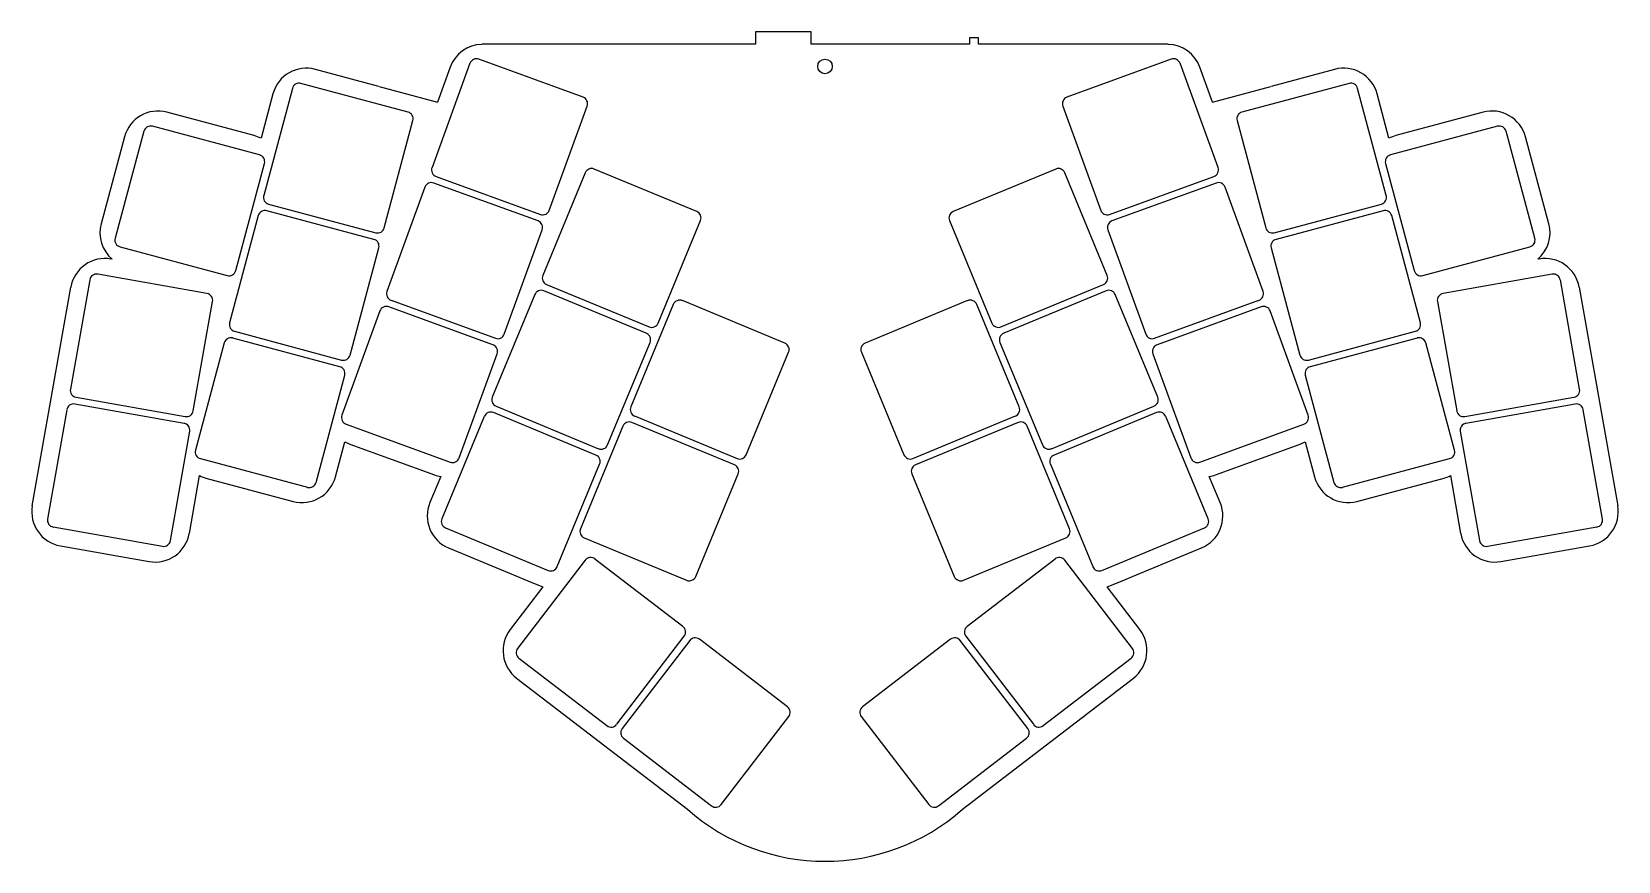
# Model space of a CAD drawing. Header units: millimetres. Extents: x 37 to 266, y -156 to -36.
import ezdxf

# ---------------------------------------------------------------- set-up
doc = ezdxf.new("R2010")
doc.units = ezdxf.units.MM

msp = doc.modelspace()

# ---------------------------------------------------------------- linework, layer by layer
at = {"linetype": 'CONTINUOUS'}
for p, q in [((149.87, -36.07), (141.87, -36.07)), ((141.87, -36.07), (141.87, -37.87)), ((149.87, -37.87), (149.87, -36.07)), ((141.87, -37.87), (102.37, -37.87)), ((102.37, -37.87), (102.37, -37.89)), ((172.72, -37.87), (149.87, -37.87)), ((174.02, -36.97), (172.72, -36.97)), ((172.72, -36.97), (172.72, -37.87)), ((174.02, -37.87), (174.02, -36.97)), ((201.37, -37.87), (174.02, -37.87)), ((201.37, -37.89), (201.37, -37.87)), ((100.67, -40.62), (95.2, -55.66)), ((97.81, -41.18), (95.97, -46.21)), ((116.98, -45.5), (101.95, -40.03)), ((201.79, -40.03), (186.76, -45.5)), ((208.55, -55.66), (203.07, -40.62)), ((207.77, -46.21), (205.94, -41.18)), ((87.55, -43.95), (78.38, -41.49)), ((225.36, -41.49), (216.19, -43.95)), ((72.26, -45.03), (70.54, -51.42)), ((75.06, -44.23), (70.92, -59.68)), ((91.74, -47.66), (76.28, -43.52)), ((87.56, -43.95), (95.97, -46.21)), ((207.77, -46.21), (216.18, -43.95)), ((227.46, -43.52), (212, -47.66)), ((232.82, -59.68), (228.68, -44.23)), ((233.2, -51.42), (231.48, -45.03)), ((69.53, -51.03), (56.97, -47.67)), ((112.11, -61.82), (117.58, -46.78)), ((186.16, -46.78), (191.63, -61.82)), ((246.77, -47.67), (234.21, -51.03)), ((70.33, -53.83), (54.87, -49.69)), ((88.3, -64.34), (92.45, -48.89)), ((211.3, -48.89), (215.44, -64.34)), ((248.87, -49.69), (233.41, -53.83)), ((50.85, -51.2), (47.48, -63.76)), ((53.65, -50.4), (49.51, -65.85)), ((254.23, -65.85), (250.09, -50.4)), ((256.26, -63.76), (252.89, -51.2)), ((66.9, -70.51), (71.04, -55.06)), ((95.79, -56.94), (110.83, -62.41)), ((117.29, -56.41), (111.16, -71.19)), ((133.37, -61.99), (118.59, -55.87)), ((185.15, -55.87), (170.37, -61.99)), ((192.58, -71.19), (186.46, -56.41)), ((192.91, -62.41), (207.95, -56.94)), ((232.7, -55.06), (236.84, -70.51)), ((94.17, -58.48), (88.7, -73.51)), ((110.49, -63.35), (95.45, -57.88)), ((208.29, -57.88), (193.25, -63.35)), ((215.04, -73.51), (209.57, -58.48)), ((71.62, -60.91), (87.08, -65.05)), ((216.66, -65.05), (232.12, -60.91)), ((70.14, -62.58), (66, -78.04)), ((86.82, -66.01), (71.37, -61.87)), ((127.79, -78.08), (133.92, -63.3)), ((169.83, -63.3), (175.95, -78.08)), ((232.37, -61.87), (216.92, -66.01)), ((237.74, -78.04), (233.6, -62.58)), ((105.61, -79.67), (111.08, -64.63)), ((192.66, -64.63), (198.13, -79.67)), ((50.22, -67.08), (65.67, -71.22)), ((83.39, -82.69), (87.53, -67.24)), ((216.21, -67.24), (220.35, -82.69)), ((238.07, -71.22), (253.52, -67.08)), ((49.08, -68.87), (48.9, -68.83)), ((254.85, -68.83), (254.66, -68.87)), ((37.55, -104.4), (43.1, -72.89)), ((45.83, -71.85), (43.05, -87.6)), ((62.74, -73.81), (46.98, -71.04)), ((111.7, -72.5), (126.49, -78.62)), ((177.25, -78.62), (192.04, -72.5)), ((256.76, -71.04), (241, -73.81)), ((260.69, -87.6), (257.92, -71.85)), ((260.64, -72.89), (266.19, -104.4)), ((60.77, -90.73), (63.55, -74.97)), ((89.29, -74.79), (104.33, -80.27)), ((110.01, -73.96), (103.89, -88.75)), ((126.1, -79.55), (111.32, -73.42)), ((129.99, -75.38), (123.87, -90.17)), ((146.08, -80.97), (131.3, -74.84)), ((172.44, -74.84), (157.66, -80.97)), ((179.87, -90.17), (173.75, -75.38)), ((192.42, -73.42), (177.64, -79.55)), ((199.85, -88.75), (193.73, -73.96)), ((199.41, -80.27), (214.45, -74.79)), ((240.19, -74.97), (242.97, -90.73)), ((87.67, -76.33), (82.2, -91.37)), ((103.99, -81.21), (88.95, -75.73)), ((214.79, -75.73), (199.75, -81.21)), ((221.54, -91.37), (216.07, -76.33)), ((66.71, -79.26), (82.16, -83.4)), ((221.58, -83.4), (237.03, -79.26)), ((65.22, -80.93), (61.08, -96.39)), ((81.9, -84.37), (66.45, -80.23)), ((120.52, -95.63), (126.64, -80.85)), ((140.5, -97.05), (146.62, -82.27)), ((157.12, -82.27), (163.24, -97.05)), ((177.1, -80.85), (183.22, -95.63)), ((237.29, -80.23), (221.84, -84.37)), ((242.66, -96.39), (238.52, -80.93)), ((99.11, -97.52), (104.59, -82.49)), ((199.16, -82.49), (204.63, -97.52)), ((78.47, -101.05), (82.61, -85.59)), ((221.13, -85.59), (225.27, -101.05)), ((43.86, -88.76), (59.61, -91.54)), ((244.13, -91.54), (259.88, -88.76)), ((42.53, -90.56), (39.75, -106.32)), ((59.44, -92.53), (43.68, -89.75)), ((102.74, -91.52), (96.62, -106.3)), ((118.83, -97.1), (104.05, -90.98)), ((104.43, -90.05), (119.21, -96.18)), ((124.41, -91.47), (139.19, -97.6)), ((164.55, -97.6), (179.33, -91.47)), ((184.53, -96.18), (199.31, -90.05)), ((199.69, -90.98), (184.91, -97.1)), ((207.12, -106.3), (201, -91.52)), ((260.06, -89.75), (244.3, -92.53)), ((263.99, -106.32), (261.21, -90.56)), ((57.47, -109.44), (60.25, -93.68)), ((82.8, -92.65), (97.83, -98.12)), ((122.72, -92.94), (116.6, -107.72)), ((138.81, -98.52), (124.03, -92.4)), ((179.71, -92.4), (164.93, -98.52)), ((187.14, -107.72), (181.02, -92.94)), ((205.91, -98.12), (220.94, -92.65)), ((243.49, -93.68), (246.27, -109.44)), ((81.27, -100.24), (82.63, -95.18)), ((83.35, -95.51), (95.57, -99.96)), ((208.17, -99.96), (220.39, -95.51)), ((221.11, -95.18), (222.47, -100.24)), ((61.79, -97.61), (77.24, -101.75)), ((226.5, -101.75), (241.95, -97.61)), ((60.2, -108.4), (61.67, -100.07)), ((62.59, -100.42), (75.15, -103.78)), ((96.45, -100.19), (94.88, -103.96)), ((113.25, -113.19), (119.37, -98.41)), ((133.23, -114.61), (139.35, -99.83)), ((164.39, -99.83), (170.51, -114.61)), ((184.37, -98.41), (190.49, -113.19)), ((208.86, -103.96), (207.29, -100.19)), ((228.59, -103.78), (241.15, -100.42)), ((242.07, -100.07), (243.54, -108.4)), ((40.56, -107.47), (56.32, -110.25)), ((247.42, -110.25), (263.18, -107.47)), ((97.16, -107.61), (111.94, -113.73)), ((117.14, -109.03), (131.92, -115.15)), ((171.82, -115.15), (186.6, -109.03)), ((191.8, -113.73), (206.58, -107.61)), ((41.6, -110.2), (54.4, -112.45)), ((97.59, -110.49), (106.37, -114.13)), ((131.38, -121.83), (118.69, -112.09)), ((185.05, -112.09), (172.36, -121.83)), ((197.37, -114.13), (206.15, -110.49)), ((249.34, -112.45), (262.14, -110.2)), ((106.37, -114.13), (109.6, -115.47)), ((106.37, -114.13), (106.37, -114.13)), ((117.29, -112.27), (107.54, -124.97)), ((196.2, -124.97), (186.46, -112.27)), ((194.14, -115.47), (197.37, -114.13)), ((111.18, -116.12), (106.47, -122.25)), ((109.6, -115.47), (109.6, -115.47)), ((109.6, -115.47), (111.18, -116.12)), ((192.56, -116.12), (194.14, -115.47)), ((197.27, -122.25), (192.56, -116.12)), ((121.83, -135.92), (131.57, -123.23)), ((172.18, -123.23), (181.92, -135.92)), ((132.36, -123.84), (122.62, -136.53)), ((146.45, -133.39), (133.76, -123.65)), ((169.98, -123.65), (157.29, -133.39)), ((181.12, -136.53), (171.38, -123.84)), ((107.73, -126.37), (120.42, -136.11)), ((183.32, -136.11), (196.01, -126.37)), ((107.4, -129.27), (125.25, -142.96)), ((178.49, -142.96), (196.34, -129.27)), ((136.9, -147.49), (146.64, -134.8)), ((157.1, -134.8), (166.84, -147.49)), ((122.8, -137.94), (135.5, -147.68)), ((168.24, -147.68), (180.94, -137.94)), ((125.25, -142.96), (125.25, -142.96)), ((125.25, -142.96), (132.02, -148.16)), ((171.72, -148.16), (178.49, -142.96))]:
    msp.add_line(p, q, dxfattribs=at)
msp.add_circle((151.87, -41.07), 1.05, dxfattribs=at)
for centre, radius, start, end in [((102.5, -42.89), 5, 91.5308, 160), ((201.24, -42.89), 5, 20, 88.4692), ((101.61, -40.97), 1, 70, 160), ((202.13, -40.97), 1, 20, 110), ((77.09, -46.32), 5, 75, 165), ((226.66, -46.32), 5, 15, 105), ((76.02, -44.49), 1, 75, 165), ((116.64, -46.44), 1, 340, 70), ((187.1, -46.44), 1, 110, 200), ((227.72, -44.49), 1, 15, 105), ((55.68, -52.5), 5, 75, 165), ((91.48, -48.63), 1, 345, 75), ((212.26, -48.63), 1, 105, 195), ((248.06, -52.5), 5, 15, 105), ((54.62, -50.66), 1, 75, 165), ((249.12, -50.66), 1, 15, 105), ((68.23, -55.86), 5, 422.502, 75), ((235.51, -55.86), 5, 105, 117.498), ((70.07, -54.8), 1, 345, 75), ((233.67, -54.8), 1, 105, 195), ((96.13, -56), 1, 160, 250), ((118.21, -56.79), 1, 67.5, 157.5), ((185.53, -56.79), 1, 22.5, 112.5), ((207.61, -56), 1, 290, 20), ((95.11, -58.82), 1, 70, 160), ((208.63, -58.82), 1, 20, 110), ((71.88, -59.94), 1, 165, 255), ((231.86, -59.94), 1, 285, 15), ((52.31, -65.05), 5, 165, 229.7315), ((71.11, -62.84), 1, 75, 165), ((110.14, -64.29), 1, 340, 70), ((111.17, -61.47), 1, 250, 340), ((132.99, -62.92), 1, 337.5, 67.5), ((170.75, -62.92), 1, 112.5, 202.5), ((192.57, -61.47), 1, 200, 290), ((193.6, -64.29), 1, 110, 200), ((232.63, -62.84), 1, 15, 105), ((251.43, -65.05), 5, 310.2685, 15), ((50.47, -66.11), 1, 165, 255), ((86.56, -66.98), 1, 345, 75), ((87.34, -64.08), 1, 255, 345), ((216.4, -64.08), 1, 195, 285), ((217.18, -66.98), 1, 105, 195), ((253.27, -66.11), 1, 285, 15), ((48.03, -73.76), 5, 80, 170), ((65.93, -70.25), 1, 255, 345), ((237.81, -70.25), 1, 195, 285), ((255.71, -73.76), 5, 10, 100), ((46.81, -72.02), 1, 80, 170), ((112.09, -71.58), 1, 157.5, 247.5), ((191.65, -71.58), 1, 292.5, 22.5), ((256.93, -72.02), 1, 10, 100), ((62.57, -74.8), 1, 350, 80), ((89.64, -73.86), 1, 160, 250), ((110.94, -74.35), 1, 67.5, 157.5), ((130.92, -75.77), 1, 67.5, 157.5), ((172.82, -75.77), 1, 22.5, 112.5), ((192.8, -74.35), 1, 22.5, 112.5), ((214.1, -73.86), 1, 290, 20), ((241.17, -74.8), 1, 100, 190), ((88.61, -76.67), 1, 70, 160), ((215.13, -76.67), 1, 20, 110), ((66.97, -78.29), 1, 165, 255), ((104.67, -79.33), 1, 250, 340), ((125.72, -80.47), 1, 337.5, 67.5), ((126.87, -77.7), 1, 247.5, 337.5), ((176.87, -77.7), 1, 202.5, 292.5), ((178.02, -80.47), 1, 112.5, 202.5), ((199.07, -79.33), 1, 200, 290), ((236.77, -78.29), 1, 285, 15), ((66.19, -81.19), 1, 75, 165), ((103.65, -82.15), 1, 340, 70), ((145.7, -81.89), 1, 337.5, 67.5), ((158.04, -81.89), 1, 112.5, 202.5), ((200.09, -82.15), 1, 110, 200), ((237.55, -81.19), 1, 15, 105), ((81.64, -85.33), 1, 345, 75), ((82.42, -82.44), 1, 255, 345), ((221.32, -82.44), 1, 195, 285), ((222.1, -85.33), 1, 105, 195), ((44.03, -87.78), 1, 170, 260), ((104.82, -89.13), 1, 157.5, 247.5), ((198.93, -89.13), 1, 292.5, 22.5), ((259.71, -87.78), 1, 280, 10), ((43.51, -90.73), 1, 80, 170), ((59.79, -90.56), 1, 260, 350), ((83.14, -91.71), 1, 160, 250), ((103.67, -91.9), 1, 67.5, 157.5), ((124.79, -90.55), 1, 157.5, 247.5), ((178.95, -90.55), 1, 292.5, 22.5), ((200.07, -91.9), 1, 22.5, 112.5), ((220.6, -91.71), 1, 290, 20), ((243.95, -90.56), 1, 190, 280), ((260.23, -90.73), 1, 10, 100), ((59.27, -93.51), 1, 350, 80), ((123.64, -93.32), 1, 67.5, 157.5), ((180.1, -93.32), 1, 22.5, 112.5), ((244.47, -93.51), 1, 100, 190), ((85.06, -90.81), 5, 240.8983, 250), ((119.6, -95.25), 1, 247.5, 337.5), ((184.14, -95.25), 1, 202.5, 292.5), ((218.68, -90.81), 5, 290, 299.1017), ((62.05, -96.65), 1, 165, 255), ((98.17, -97.18), 1, 250, 340), ((118.45, -98.02), 1, 337.5, 67.5), ((139.57, -96.67), 1, 247.5, 337.5), ((164.17, -96.67), 1, 202.5, 292.5), ((185.29, -98.02), 1, 112.5, 202.5), ((205.57, -97.18), 1, 200, 290), ((241.69, -96.65), 1, 285, 15), ((63.89, -95.59), 5, 243.6416, 255), ((76.44, -98.95), 5, 255, 345), ((97.28, -95.26), 5, 250, 260.4319), ((138.43, -99.44), 1, 337.5, 67.5), ((165.31, -99.44), 1, 112.5, 202.5), ((206.46, -95.26), 5, 279.5681, 290), ((227.3, -98.95), 5, 195, 285), ((239.85, -95.59), 5, 285, 296.3584), ((77.5, -100.79), 1, 255, 345), ((226.24, -100.79), 1, 195, 285), ((42.47, -105.27), 5, 170, 260), ((99.5, -105.87), 5, 157.5, 247.5), ((204.24, -105.87), 5, 292.5, 22.5), ((261.27, -105.27), 5, 280, 10), ((40.73, -106.49), 1, 170, 260), ((97.54, -106.68), 1, 157.5, 247.5), ((206.2, -106.68), 1, 292.5, 22.5), ((263.01, -106.49), 1, 280, 10), ((55.27, -107.53), 5, 260, 350), ((56.49, -109.27), 1, 260, 350), ((117.52, -108.1), 1, 157.5, 247.5), ((186.22, -108.1), 1, 292.5, 22.5), ((248.47, -107.53), 5, 190, 280), ((247.25, -109.27), 1, 190, 280), ((118.08, -112.88), 1, 52.5, 142.5), ((185.66, -112.88), 1, 37.5, 127.5), ((108.28, -109.51), 5, 247.4885, 247.5), ((112.33, -112.81), 1, 247.5, 337.5), ((191.41, -112.81), 1, 202.5, 292.5), ((195.46, -109.51), 5, 292.5, 292.5115), ((111.51, -110.85), 5, 247.5, 247.5115), ((132.3, -114.23), 1, 247.5, 337.5), ((171.44, -114.23), 1, 202.5, 292.5), ((192.23, -110.85), 5, 292.4885, 292.5), ((110.44, -125.3), 5, 142.5, 232.5), ((130.77, -122.62), 1, 322.5, 52.5), ((133.15, -124.45), 1, 52.5, 142.5), ((170.59, -124.45), 1, 37.5, 127.5), ((172.97, -122.62), 1, 127.5, 217.5), ((193.3, -125.3), 5, 307.5, 37.5), ((108.34, -125.58), 1, 142.5, 232.5), ((195.4, -125.58), 1, 307.5, 37.5), ((145.85, -134.19), 1, 322.5, 52.5), ((157.89, -134.19), 1, 127.5, 217.5), ((121.03, -135.32), 1, 232.5, 322.5), ((123.41, -137.14), 1, 142.5, 232.5), ((180.33, -137.14), 1, 307.5, 37.5), ((182.71, -135.32), 1, 217.5, 307.5), ((128.29, -139), 5, 232.5, 232.5162), ((175.45, -139), 5, 307.4838, 307.5), ((151.87, -125.67), 30, 228.5678, 311.4322), ((136.11, -146.88), 1, 232.5, 322.5), ((167.63, -146.88), 1, 217.5, 307.5)]:
    msp.add_arc(centre, radius, start, end, dxfattribs=at)

doc.saveas('drawing.dxf')
